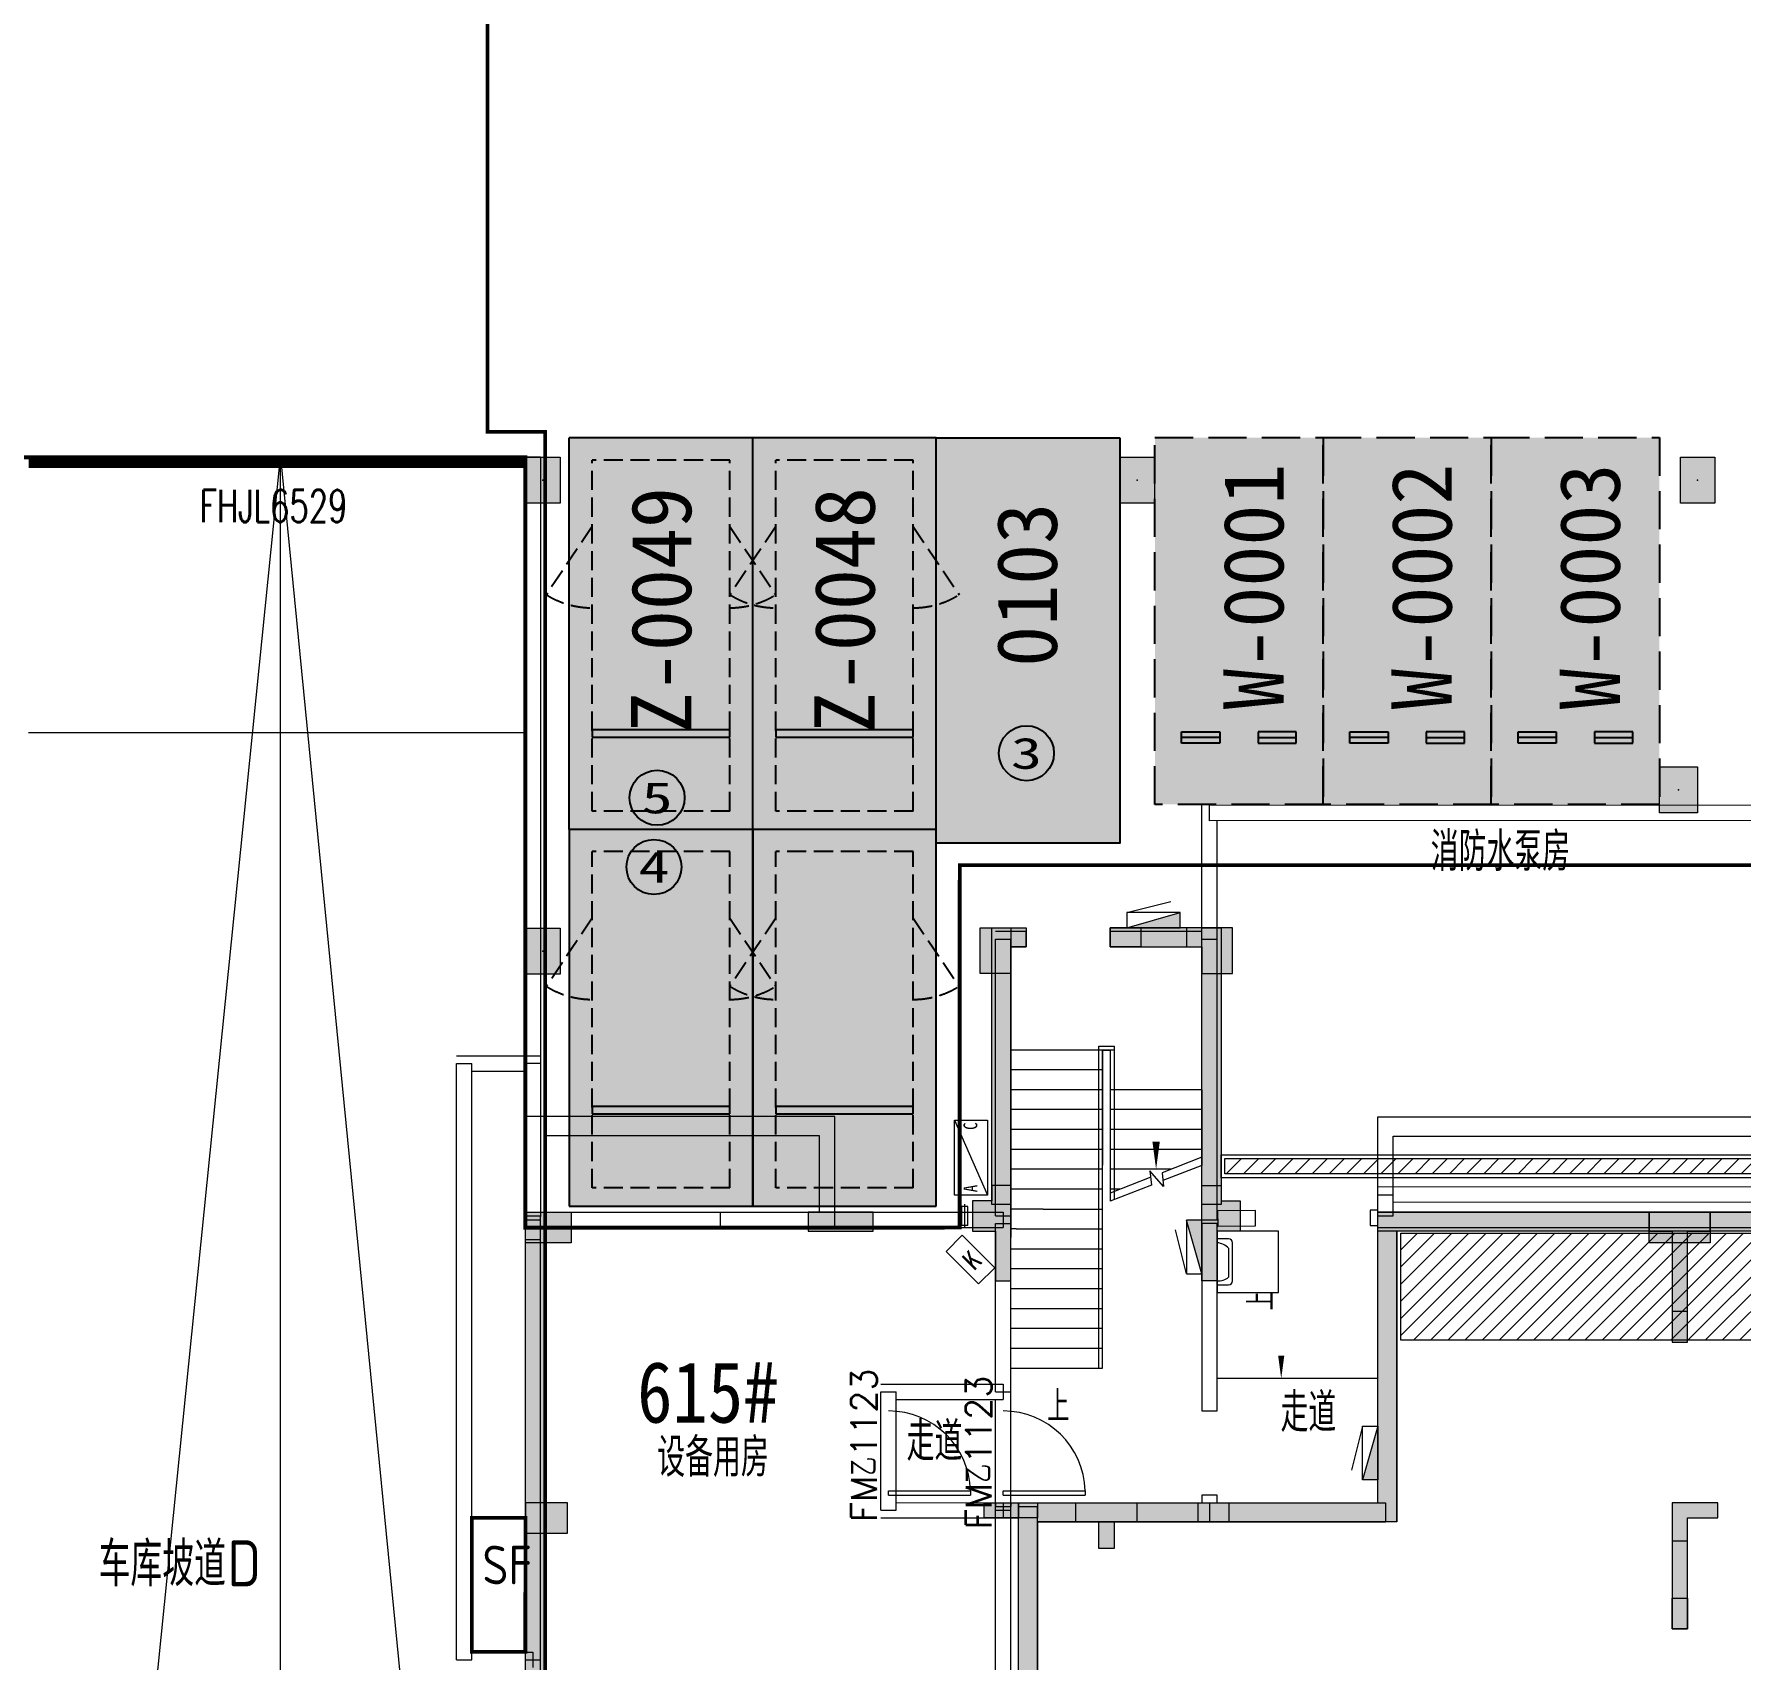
# Model space of a CAD drawing. Extents: x -264757 to 1033689, y 4049843 to 4347093.
# Drawn here: x -24865 to -2539, y 4251308 to 4272573 of the extents above; entities that cross this region are included whole.
import ezdxf
from ezdxf.enums import TextEntityAlignment as Align

# ---------------------------------------------------------------- set-up
doc = ezdxf.new("R2010")
doc.units = 0
doc.header["$LTSCALE"] = 1000
doc.header["$MEASUREMENT"] = 0
for name, pattern in [('AX-01DK-PB01$0$AX-001DK-01-PB01-02$0$车位$0$DASH', [0.35, 0.25, -0.1]), ('AX-01DK-PB01$1$A-001-车位参照B1$0$A-001-车位参照B1$0$A-001-车位参照B1$0$A-H4-001-基本图形$0$A-001-车位B1$0$DASH', [0.35, 0.25, -0.1]), ('DASH', [0.35, 0.25, -0.1])]:
    doc.linetypes.add(name, pattern=pattern)
for name, color, linetype in [('不利因素3-紧邻房间出入口', 7, 'Continuous'), ('不利因素4-紧邻行车坡道', 7, 'Continuous'), ('不利因素5-单面靠墙', 7, 'Continuous'), ('不可售车位', 255, 'Continuous'), ('子母车位', 7, 'Continuous'), ('微型车位', 7, 'Continuous')]:
    doc.layers.add(name, color=color, linetype=linetype)
doc.layers.add('无关图层', color=8, linetype='Continuous', lineweight=0)
doc.layers.add('车位归属楼栋范围线', color=7, linetype='Continuous', true_color=0x19e6c7)
doc.styles.add('AX-01DK-PB01$0$_TCH_DIM', font='SIMPLEX', dxfattribs={"bigfont": 'GBCBIG'})
doc.styles.add('AX-01DK-PB01$0$_TCH_WINDOW', font='simplex_.ttf', dxfattribs={"width": 0.7, "height": 3.5})
doc.styles.add('AX-01DK-PB01$0$AX-001DK-01-PB01-02$0$_TCH_WINDOW', font='SIMPLEX', dxfattribs={"bigfont": 'GBCBIG'})
doc.styles.add('AX-01DK-PB01$0$AX-001DK-01-PP01$0$AX-001DK-01-PP01$0$_TCH_DIM', font='SIMPLEX', dxfattribs={"bigfont": 'GBCBIG'})
doc.styles.add('AX-01DK-PB01$0$AX-03-PP01-WALL$0$-黑体', font='simhei.ttf', dxfattribs={"width": 0.8})
doc.styles.add('AX-01DK-PB01$0$AX-03-PP01-WALL$0$DIM_FONT', font='simhei.ttf', dxfattribs={"width": 0.8})
doc.styles.add('AX-01DK-PB01$1$AX-001DK-01-PB01-02$0$Standard', font='gbenor.shx', dxfattribs={"bigfont": 'gbcbig.shx'})
doc.styles.add('AX-01DK-PB01$1$AX-001DK-01-PB01-02$0$黑体', font='simhei.ttf')
doc.styles.add('AX-01DK-PB01-FJ$0$AX-001DK-01-PB01-02$0$Standard', font='gbenor.shx', dxfattribs={"bigfont": 'gbcbig.shx'})
doc.styles.add('AX-ACK-BIANH1$0$黑体', font='simhei.ttf')
doc.styles.add('SX-ACK-PB01-WNC-ALL$0$黑体', font='simhei.ttf')
doc.styles.add('黑体', font='simhei.ttf')
pattern_1 = [(50, (0.18, -50), (358.630091, -31.376067), [37.5, -412.5]), (355, (0.18, -50), (-69.375667, 376.096067), [30, -330]), (100.4514, (30.07, -52.6), (289.25469, 344.71977), [31.870095, -350.571056]), (46.1842, (0.2, 50), (533.620524, -82.759507), [56.25, -618.75]), (96.6356, (44.65, 43.1), (467.33135, 487.058935), [47.805144, -525.8565]), (351.1842, (0.2, 50), (467.33097, 487.0593), [45, -495]), (21, (50.18, 25), (298.453526, -201.309445), [37.5, -412.5]), (326, (50.18, 25), (121.657666, 362.575023), [30, -330]), (71.4514, (75.05, 8.23), (420.111314, 161.265248), [31.870095, -350.571056]), (37.5, (0.18, -49.99), (6.0799277, 166.446927), [0, -326, 0, -335, 0, -331.25]), (7.5, (0.18, -50), (131.534769, 197.205856), [0, -191, 0, -318.5, 0, -126.25]), (327.5, (-111.32, -49.99), (266.911218, -11.277436), [0, -125, 0, -390, 0, -517.5]), (317.5, (-161.32, -50), (291.593085, 50.052491), [0, -162.5, 0, -259, 0, -367.5]), (45, (0.18, -50), (-176.776695, 176.776695), [])]

# ---------------------------------------------------------------- blocks, each defined once
blk = doc.blocks.new('SX-ACK-PB01-WNC-ALL$0$20200722.21182536')
at = {"layer": '不利因素3-紧邻房间出入口', "true_color": 0xe4d218}
h = blk.add_hatch(color=52, dxfattribs=at)
h.dxf.hatch_style = 1
edge = h.paths.add_edge_path()
edge.add_arc((360, 360), 360, 0, 360)
at = {"layer": '不利因素3-紧邻房间出入口'}
blk.add_circle((360, 360), 360, dxfattribs=at)
at = {"layer": '不利因素3-紧邻房间出入口', "style": 'SX-ACK-PB01-WNC-ALL$0$黑体', "width": 1.390625}
blk.add_text('3', height=407, dxfattribs=at).set_placement((156, 156), (564, 156), align=Align.FIT)
blk = doc.blocks.new('20200722.21182971')
at = {"layer": '不利因素4-紧邻行车坡道', "true_color": 0x9591ce}
h = blk.add_hatch(color=193, dxfattribs=at)
h.dxf.hatch_style = 1
edge = h.paths.add_edge_path()
edge.add_arc((360, 360), 360, 0, 360)
at = {"layer": '不利因素4-紧邻行车坡道'}
blk.add_circle((360, 360), 360, dxfattribs=at)
at = {"layer": '不利因素4-紧邻行车坡道', "style": '黑体', "width": 1.390625}
blk.add_text('4', height=407, dxfattribs=at).set_placement((156, 156), (564, 156), align=Align.FIT)
blk = doc.blocks.new('SX-ACK-PB01-WNC-ALL$0$20200722.21183209')
at = {"layer": '不利因素5-单面靠墙', "true_color": 0x6d711d}
h = blk.add_hatch(color=66, dxfattribs=at)
h.dxf.hatch_style = 1
edge = h.paths.add_edge_path()
edge.add_arc((360, 360), 360, 0, 360)
at = {"layer": '不利因素5-单面靠墙'}
blk.add_circle((360, 360), 360, dxfattribs=at)
at = {"layer": '不利因素5-单面靠墙', "style": 'SX-ACK-PB01-WNC-ALL$0$黑体', "width": 1.390625}
blk.add_text('5', height=407, dxfattribs=at).set_placement((156, 156), (564, 156), align=Align.FIT)
blk = doc.blocks.new('销控车位')
at = {"layer": '不可售车位', "true_color": 0x757b8a}
h = blk.add_hatch(color=8, dxfattribs=at)
h.dxf.hatch_style = 1
h.paths.add_polyline_path([(2400, 0), (2400, -5300), (0, -5300), (0, 0)])
at = {"layer": '不可售车位', "color": 8, "true_color": 0x757b8a}
blk.add_lwpolyline([(2400, 0), (2400, -5300), (0, -5300), (0, 0)], close=True, dxfattribs=at)
blk = doc.blocks.new('AX-01DK-PB01$0$$DorLib2D$00000001')
at = {"layer": '无关图层'}
for p, q in [((0.45, 0.975), (0.5, 0.975)), ((0.45, 0), (0.45, 0.975)), ((0.5, 0), (0.5, 0.975)), ((0.5, 0), (0.45, 0))]:
    blk.add_line(p, q, dxfattribs=at)
at = {"layer": '无关图层', "lineweight": 13}
blk.add_arc((0.475, 0), 0.975, 91.4693, 180, dxfattribs=at)
blk = doc.blocks.new('AX-01DK-PB01$0$$DorLib2D$00000213')
at = {"layer": '无关图层', "const_width": 0.02}
blk.add_lwpolyline([(0.5, 0), (-0.5, 0)], dxfattribs=at)
blk = doc.blocks.new('SX-CK-PB001-WNC$1$20211103.13313578')
at = {"layer": '无关图层'}
h = blk.add_hatch(color=256, dxfattribs=at)
h.dxf.hatch_style = 1
h.paths.add_polyline_path([(0, 600), (450, 600), (450, 0), (0, 0)])
blk.add_lwpolyline([(0, 600), (450, 600), (450, 0), (0, 0)], close=True, dxfattribs=at)
blk.add_point((225, 300), dxfattribs=at)
blk = doc.blocks.new('PX-03CK-XHS$1$$TWTSYS$00000508')
at = {"layer": '无关图层'}
for p, q in [((-0.5, 0.5), (0.324, 1.224)), ((-0.5, 0.5), (-0.5, -0.5)), ((-0.5, -0.5), (0.5, 0.5)), ((0.5, 0.5), (-0.5, 0.5)), ((0.5, -0.5), (0.5, 0.5)), ((-0.5, -0.5), (0.5, -0.5))]:
    blk.add_line(p, q, dxfattribs=at)
blk.add_solid([(0.5, -0.5), (0.5, 0.5), (-0.5, -0.5)], dxfattribs=at)
blk = doc.blocks.new('A$C95fe41d2')
at = {"layer": '微型车位', "true_color": 0xffdf7f}
h = blk.add_hatch(color=41, dxfattribs=at)
h.dxf.hatch_style = 1
h.paths.add_polyline_path([(0, 0), (0, -4800), (-2200, -4800), (-2200, 0)])
blk = doc.blocks.new('A$C741380cb')
at = {"layer": '子母车位', "true_color": 0x0617f9}
h = blk.add_hatch(color=5, dxfattribs=at)
h.dxf.hatch_style = 1
h.paths.add_polyline_path([(2400, 0), (2400, -10400), (0, -10400), (0, 0)])
blk = doc.blocks.new('*E167')
at = {"layer": '子母车位', "rotation": 179.9996583709065}
blk.add_blockref('A$C741380cb', (332418, -488671), dxfattribs=at)
blk = doc.blocks.new('*E181')
at = {"layer": '子母车位', "rotation": 179.9996583709065}
blk.add_blockref('A$C741380cb', (332418, -488671), dxfattribs=at)

msp = doc.modelspace()

# ---------------------------------------------------------------- hatches: boundary and pattern name
at = {"layer": '无关图层'}
h = msp.add_hatch(color=256, dxfattribs=at)
h.dxf.hatch_style = 1
h.paths.add_polyline_path([(-3604.2, 4262988), (-3104.2, 4262988), (-3104.2, 4262388), (-3604.2, 4262388)])
for points in [[(-11889.1, 4260883.2), (-11889.1, 4260634.1), (-12089.1, 4260634.1), (-12089.3, 4260284.1), (-12489.3, 4260284.1), (-12489.3, 4260884.1)], [(-10789.1, 4260634.1), (-10789.1, 4260884.1), (-10389.1, 4260884.1), (-10389.1, 4260634.1)], [(-9789.8, 4260883.2), (-9789.8, 4260634.1), (-9589.8, 4260634.1), (-9589.6, 4260284.1), (-9189.6, 4260284.1), (-9189.6, 4260884.1)], [(-12289.3, 4256914.1), (-12289.3, 4256264.1), (-12089.3, 4256264.1), (-12089.3, 4257514.1), (-12339.3, 4257514.1), (-12339.3, 4257314.1), (-12589.3, 4257314.1), (-12589.3, 4256914.1)], [(-9389.3, 4256914.1), (-9389.3, 4256264.1), (-9589.3, 4256264.1), (-9589.3, 4257514.1), (-9339.3, 4257514.1), (-9339.3, 4257314.1), (-9089.3, 4257314.1), (-9089.3, 4256914.1)], [(-17838.9, 4256764.1), (-18438.9, 4256764.1), (-18438.9, 4257164.1), (-17838.9, 4257164.1)], [(-14739.3, 4257164.1), (-14739.3, 4256914.1), (-13889.3, 4256914.1), (-13889.3, 4257164.1)], [(-7288.7, 4253364.1), (-7038.8, 4253114.1), (-7038.6, 4256914.1), (-7288.6, 4257164.1)], [(2763.4, 4256914.1), (2763.4, 4257164.1), (-7288.4, 4257164.1), (-7288.4, 4256914.1)], [(-3739.3, 4257164.1), (-2939.3, 4257164.1), (-2939.3, 4256764.1), (-3739.3, 4256764.1)], [(-3438.9, 4255464.1), (-3238.9, 4255464.1), (-3238.9, 4255864.1), (-3438.9, 4255864.1)], [(-18438.9, 4252964.1), (-17888.9, 4252964.1), (-17888.9, 4253364.1), (-18438.9, 4253364.1)], [(-12438.9, 4253364.1), (-11738.9, 4253364.1), (-11738.9, 4253164.1), (-12438.9, 4253164.1)], [(-11989.1, 4253364.1), (-11739.1, 4253114.1), (-9488.9, 4253114.1), (-9488.9, 4253364.1)], [(-11872.5, 4244832.6), (-11739.1, 4244915.9), (-11739.1, 4253314.1), (-11989.1, 4253314.1), (-11989.1, 4244915.9)], [(-10938.9, 4252764.1), (-10938.9, 4253114.1), (-11238.9, 4253114.1), (-11238.9, 4253364.1), (-10438.9, 4253364.1), (-10438.9, 4253114.1), (-10738.9, 4253114.1), (-10738.9, 4252764.1)], [(-9638.7, 4253364.1), (-9238.7, 4253364.1), (-9238.7, 4253114.1), (-9638.7, 4253114.1)], [(-9488.9, 4253114.1), (-7188.7, 4253114.1), (-7188.7, 4253364.1), (-9488.9, 4253364.1)], [(-2838.9, 4253364.1), (-3438.9, 4253364.1), (-3438.9, 4252864.1), (-3238.9, 4252864.1), (-3238.9, 4253164.1), (-2838.9, 4253164.1)], [(-3238.9, 4251714.1), (-3438.9, 4251714.1), (-3438.9, 4252114.1), (-3238.9, 4252114.1)]]:
    msp.add_hatch(color=256, dxfattribs=at).paths.add_polyline_path(points)
h = msp.add_hatch(color=256, dxfattribs=at)
h.dxf.hatch_style = 1
h.paths.add_polyline_path([(-12339.3, 4260884.1), (-12089.3, 4260884.1), (-12089.3, 4257264.1), (-12339.3, 4257264.1)])
h = msp.add_hatch(color=256, dxfattribs=at)
h.dxf.hatch_style = 1
h.paths.add_polyline_path([(-9589.1, 4260884.1), (-10789.1, 4260884.1), (-10789.1, 4260634.1), (-9589.1, 4260634.1)])
h = msp.add_hatch(color=256, dxfattribs=at)
h.dxf.hatch_style = 1
h.paths.add_polyline_path([(-9589.3, 4260884.1), (-9339.3, 4260884.1), (-9339.3, 4257264.1), (-9589.3, 4257264.1)])
h = msp.add_hatch(dxfattribs=at)
h.set_pattern_fill('ANSI31', color=256, scale=100, angle=180)
h.set_pattern_definition([(225, (-53862.2, 8329621.99), (112.2532015, -112.2532015), [])])
h.paths.add_polyline_path([(1110.9, 4257664.1), (-9289.1, 4257664.1), (-9289.1, 4257864), (1110.9, 4257864)])
h = msp.add_hatch(color=256, dxfattribs=at)
h.dxf.hatch_style = 1
h.paths.add_polyline_path([(-17839.1, 4257164.1), (-17839.1, 4256764.1), (-18189.1, 4256764.1), (-18188.9, 4256764.1), (-18438.9, 4256764.1), (-18438.9, 4257164.1)])
h = msp.add_hatch(dxfattribs=at)
h.set_pattern_fill('ARMORED', color=256, scale=100)
h.set_pattern_definition(pattern_1)
h.paths.add_polyline_path([(-18188.9, 4244664.1), (-18438.9, 4244664.1), (-18438.9, 4257164.1), (-18188.9, 4257164.1)])
h = msp.add_hatch(color=256, dxfattribs=at)
h.dxf.hatch_style = 1
h.paths.add_polyline_path([(-14739.3, 4257164.1), (-14739.3, 4256914.1), (-13889.3, 4256914.1), (-13889.3, 4257164.1)])
h = msp.add_hatch(dxfattribs=at)
h.set_pattern_fill('ARMORED', color=256, scale=100)
h.set_pattern_definition(pattern_1)
h.paths.add_polyline_path([(-4739.1, 4256914.1), (-4739.1, 4257164.1), (-7288.9, 4257164.1), (-7288.9, 4253364.1), (-11988.9, 4253364.1), (-11988.9, 4244914.1), (-11738.9, 4244914.1), (-11738.9, 4253114.1), (-7038.9, 4253114.1), (-7038.9, 4256914.1)])
h.paths.add_polyline_path([(-1639.5, 4257164.1), (-1639.5, 4256914.1), (7211.1, 4256914.1), (7211.1, 4257164.1)])
h.paths.add_polyline_path([(-2439.3, 4256914.1), (-2439.3, 4257164.1), (-4739.1, 4257164.1), (-4739.1, 4256914.1)])
h = msp.add_hatch(color=256, dxfattribs=at)
h.dxf.hatch_style = 1
h.paths.add_polyline_path([(-3439.1, 4255464.1), (-3239.1, 4255464.1), (-3239.1, 4256914.1), (-2939.1, 4256914.1), (-2939.1, 4257164.1), (-3739.1, 4257164.1), (-3739.1, 4256914.1), (-3439.1, 4256914.1)])
h = msp.add_hatch(dxfattribs=at)
h.set_pattern_fill('ANSI31', color=256, scale=100, angle=180)
h.set_pattern_definition([(225, (-51561.66, 8328649.18), (112.2532015, -112.2532015), [])])
h.paths.add_polyline_path([(2110.9, 4255491.3), (-6988.6, 4255491.3), (-6988.6, 4256891.2), (2110.9, 4256891.2)])
h = msp.add_hatch(color=256, dxfattribs=at)
h.dxf.hatch_style = 1
h.paths.add_polyline_path([(-3438.9, 4251714.1), (-3238.9, 4251714.1), (-3238.7, 4253164.1), (-2838.7, 4253164.1), (-2838.7, 4253364.1), (-3438.9, 4253364.1)])

# ---------------------------------------------------------------- linework, layer by layer
at = {"layer": '子母车位', "color": 83}
for p, q in [((-17864.5, 4262169.5, 0), (-17864.5, 4267291.8, 0)), ((-15464.5, 4267291.8, 0), (-17864.5, 4267291.8, 0)), ((-15464.5, 4262169.5, 0), (-15464.5, 4267291.8, 0)), ((-13064.5, 4267291.8, 0), (-15464.5, 4267291.8, 0)), ((-15464.5, 4262169.5, 0), (-15464.5, 4267291.8, 0)), ((-13064.5, 4262169.5, 0), (-13064.5, 4267291.8, 0)), ((-15464.5, 4262169.5, 0), (-17864.5, 4262169.5, 0)), ((-15464.5, 4262169.5, 0), (-17864.5, 4262169.5, 0)), ((-17864.5, 4262169.5, 0), (-17864.4, 4257240.5, 0)), ((-13064.5, 4262169.5, 0), (-15464.5, 4262169.5, 0)), ((-13064.5, 4262169.5, 0), (-15464.5, 4262169.5, 0)), ((-15464.5, 4262169.5, 0), (-15464.4, 4257240.5, 0)), ((-15464.4, 4257240.5, 0), (-15464.5, 4262169.5, 0)), ((-13064.4, 4257240.5, 0), (-13064.5, 4262169.5, 0)), ((-17864.4, 4257240.5, 0), (-15464.4, 4257240.5, 0)), ((-15464.4, 4257240.5, 0), (-13064.4, 4257240.5, 0))]:
    msp.add_line(p, q, dxfattribs=at)
at = {"layer": '子母车位', "color": 8, "linetype": 'AX-01DK-PB01$1$A-001-车位参照B1$0$A-001-车位参照B1$0$A-001-车位参照B1$0$A-H4-001-基本图形$0$A-001-车位B1$0$DASH'}
for p, q in [((-15764.5, 4267001.8, 0), (-17564.5, 4267001.8, 0)), ((-17564.5, 4262411.1, 0), (-17564.5, 4267001.8, 0)), ((-15764.5, 4262411.1, 0), (-15764.5, 4267001.8, 0)), ((-13364.5, 4267001.8, 0), (-15164.5, 4267001.8, 0)), ((-15164.5, 4262411.1, 0), (-15164.5, 4267001.8, 0)), ((-13364.5, 4262411.1, 0), (-13364.5, 4267001.8, 0)), ((-15764.5, 4262411.1, 0), (-17564.5, 4262411.1, 0)), ((-13364.5, 4262411.1, 0), (-15164.5, 4262411.1, 0)), ((-15764.4, 4261879.6, 0), (-17564.4, 4261879.6, 0)), ((-17564.4, 4257482.1, 0), (-17564.4, 4261879.6, 0)), ((-15764.4, 4257482.1, 0), (-15764.4, 4261879.6, 0)), ((-13364.4, 4261879.6, 0), (-15164.4, 4261879.6, 0)), ((-15164.4, 4257482.1, 0), (-15164.4, 4261879.6, 0)), ((-13364.4, 4257482.1, 0), (-13364.4, 4261879.6, 0)), ((-15764.4, 4257482.1, 0), (-17564.4, 4257482.1, 0)), ((-13364.4, 4257482.1, 0), (-15164.4, 4257482.1, 0))]:
    msp.add_line(p, q, dxfattribs=at)
at = {"layer": '子母车位', "linetype": 'AX-01DK-PB01$1$A-001-车位参照B1$0$A-001-车位参照B1$0$A-001-车位参照B1$0$A-H4-001-基本图形$0$A-001-车位B1$0$DASH'}
for p, q in [((-17564.5, 4266132, 0), (-18164.5, 4265241, 0)), ((-15164.5, 4266132, 0), (-15764.5, 4265241, 0)), ((-15764.5, 4266132, 0), (-15164.5, 4265241, 0)), ((-13364.5, 4266132, 0), (-12764.5, 4265241, 0)), ((-17564.4, 4261009.7, 0), (-18164.4, 4260118.7, 0)), ((-15164.4, 4261009.7, 0), (-15764.4, 4260118.7, 0)), ((-15764.4, 4261009.7, 0), (-15164.4, 4260118.7, 0)), ((-13364.4, 4261009.7, 0), (-12764.4, 4260118.7, 0))]:
    msp.add_line(p, q, dxfattribs=at)
at = {"layer": '子母车位'}
for p, q in [((-15764.5, 4263474.2, 0), (-17564.5, 4263474.2, 0)), ((-17564.5, 4263474.2, 0), (-17564.5, 4263377.6, 0)), ((-17564.5, 4263377.6, 0), (-15764.5, 4263377.6, 0)), ((-15764.5, 4263377.6, 0), (-15764.5, 4263474.2, 0)), ((-13364.5, 4263474.2, 0), (-15164.5, 4263474.2, 0)), ((-15164.5, 4263474.2, 0), (-15164.5, 4263377.6, 0)), ((-15164.5, 4263377.6, 0), (-13364.5, 4263377.6, 0)), ((-13364.5, 4263377.6, 0), (-13364.5, 4263474.2, 0)), ((-15764.4, 4258545.2, 0), (-17564.4, 4258545.2, 0)), ((-17564.4, 4258545.2, 0), (-17564.4, 4258448.6, 0)), ((-17564.4, 4258448.6, 0), (-15764.4, 4258448.6, 0)), ((-15764.4, 4258448.6, 0), (-15764.4, 4258545.2, 0)), ((-13364.4, 4258545.2, 0), (-15164.4, 4258545.2, 0)), ((-15164.4, 4258545.2, 0), (-15164.4, 4258448.6, 0)), ((-15164.4, 4258448.6, 0), (-13364.4, 4258448.6, 0)), ((-13364.4, 4258448.6, 0), (-13364.4, 4258545.2, 0))]:
    msp.add_line(p, q, dxfattribs=at)
at = {"layer": '子母车位', "linetype": 'AX-01DK-PB01$1$A-001-车位参照B1$0$A-001-车位参照B1$0$A-001-车位参照B1$0$A-H4-001-基本图形$0$A-001-车位B1$0$DASH'}
for centre, start_param, end_param in [((-17564.5, 4266132, 0), 4.1354517, 4.712383), ((-15164.5, 4266132, 0), 4.1354517, 4.712383), ((-15764.5, 4266132, 0), 4.712383, 5.2893144), ((-13364.5, 4266132, 0), 4.712383, 5.2893144), ((-17564.4, 4261009.7, 0), 4.1354517, 4.712383), ((-15164.4, 4261009.7, 0), 4.1354517, 4.712383), ((-15764.4, 4261009.7, 0), 4.712383, 5.2893144), ((-13364.4, 4261009.7, 0), 4.712383, 5.2893144)]:
    msp.add_ellipse(centre, major_axis=(1100, 0), ratio=0.9664691, start_param=start_param, end_param=end_param, dxfattribs=at)
at = {"layer": '微型车位', "color": 4, "linetype": 'AX-01DK-PB01$0$AX-001DK-01-PB01-02$0$车位$0$DASH', "ltscale": 2000}
for p, q in [((-9354.2, 4263371.7), (-9854.2, 4263371.7)), ((-8854.2, 4263371.7), (-8354.2, 4263371.7)), ((-7154.2, 4263371.7), (-7654.2, 4263371.7)), ((-6654.2, 4263371.7), (-6154.2, 4263371.7)), ((-4954.2, 4263371.7), (-5454.2, 4263371.7)), ((-4454.2, 4263371.7), (-3954.2, 4263371.7))]:
    msp.add_line(p, q, dxfattribs=at)
at = {"layer": '微型车位', "color": 4, "linetype": 'AX-01DK-PB01$0$AX-001DK-01-PB01-02$0$车位$0$DASH', "ltscale": 2}
for points in [[(-10204.2, 4267296.7), (-8004.2, 4267296.7), (-8004.2, 4262496.7), (-10204.2, 4262496.7)], [(-8004.2, 4267296.7), (-5804.2, 4267296.7), (-5804.2, 4262496.7), (-8004.2, 4262496.7)], [(-5804.2, 4267296.7), (-3604.2, 4267296.7), (-3604.2, 4262496.7), (-5804.2, 4262496.7)]]:
    msp.add_lwpolyline(points, close=True, dxfattribs=at)
at = {"layer": '微型车位', "color": 4, "linetype": 'AX-01DK-PB01$0$AX-001DK-01-PB01-02$0$车位$0$DASH', "ltscale": 2000}
for points in [[(-9854.2, 4263446.7), (-9354.2, 4263446.7), (-9354.2, 4263296.7), (-9854.2, 4263296.7)], [(-8354.2, 4263446.7), (-8854.2, 4263446.7), (-8854.2, 4263296.7), (-8354.2, 4263296.7)], [(-7654.2, 4263446.7), (-7154.2, 4263446.7), (-7154.2, 4263296.7), (-7654.2, 4263296.7)], [(-6154.2, 4263446.7), (-6654.2, 4263446.7), (-6654.2, 4263296.7), (-6154.2, 4263296.7)], [(-5454.2, 4263446.7), (-4954.2, 4263446.7), (-4954.2, 4263296.7), (-5454.2, 4263296.7)], [(-3954.2, 4263446.7), (-4454.2, 4263446.7), (-4454.2, 4263296.7), (-3954.2, 4263296.7)]]:
    msp.add_lwpolyline(points, close=True, dxfattribs=at)
at = {"layer": '无关图层'}
for p, q in [((-24939.2, 4234431.7), (-21643.1, 4267038)), ((-24939.2, 4267037.2), (-18439.1, 4267037.2)), ((-21643.1, 4234431.7), (-21643.1, 4267038, 0)), ((-21643.1, 4267038), (-18439.2, 4234431.7)), ((-18439.1, 4267037.2), (-18440.1, 4234430.8)), ((-18439.3, 4267038), (-18439.3, 4259208.1)), ((-18239.3, 4267038), (-18439.3, 4267038)), ((-18239.3, 4267038), (-18239.3, 4259108.1)), ((-24939.2, 4263438), (-18439.2, 4263438)), ((-9589.1, 4260734.1), (-9589.1, 4262483.8)), ((2060.9, 4262491.9), (-9489.2, 4262483.8)), ((-9489.1, 4262283.8), (-9489.2, 4262483.8)), ((1860.9, 4262291.8), (-9489.1, 4262283.8)), ((-9389.1, 4260734.1), (-9389.1, 4262283.9)), ((-11889.1, 4260834.1), (-12289.1, 4260834.1)), ((-12289.1, 4257114.1), (-12289.1, 4260734.1)), ((-12289.1, 4260734.1), (-12089.1, 4260734.1)), ((-12089.1, 4257114.1), (-12089.1, 4260734.1)), ((-11889.1, 4260634.1), (-11889.1, 4260834.1)), ((-9589.1, 4260834.1), (-10789.1, 4260834.1)), ((-10789.1, 4260834.1), (-10789.1, 4260634.1)), ((-9589.1, 4260734.1), (-9389.1, 4260734.1)), ((-9589.1, 4257064.1), (-9589.1, 4260734.1)), ((-9589.1, 4260734.1), (-9389.1, 4260734.1)), ((-9389.1, 4257064.1), (-9389.1, 4260734.1)), ((-12089.1, 4260634.1), (-11889.1, 4260634.1)), ((-10789.1, 4260634.1), (-9589.1, 4260634.1)), ((-10938.3, 4259335.1), (-10738.3, 4259335.1)), ((-10938.3, 4255125.1), (-10938.3, 4259335.1)), ((-10738.3, 4259335.1), (-10738.3, 4257326.9)), ((-19339.6, 4259208.4), (-18239.3, 4259208.1)), ((-19339.6, 4251308.5), (-19339.6, 4259108.4)), ((-19339.6, 4259108.4), (-19139.6, 4259108.4)), ((-19139.6, 4251308.5), (-19139.6, 4259108.4)), ((-18439.3, 4259108.1), (-18439.3, 4257108)), ((-18239.3, 4259108.1), (-18439.3, 4259108.1)), ((-18239.3, 4259108.1), (-18239.3, 4257108)), ((-12088.3, 4259285.1), (-12088.3, 4256834.8)), ((-10888.3, 4259285.1), (-12088.3, 4259285.1)), ((-10738.3, 4259285.1), (-10938.3, 4259285.1)), ((-10888.3, 4259285.1), (-10888.3, 4257777.1)), ((-10888.3, 4257777.1), (-10888.3, 4259285.1)), ((-10888.3, 4259285.1), (-10788.3, 4259285.1)), ((-10788.3, 4259285.1), (-10788.3, 4257307.4)), ((-10788.3, 4259285.1), (-10788.3, 4257307.4)), ((-19139.6, 4259008.3), (-18439.3, 4259008.1)), ((-10888.3, 4259025.1), (-12088.3, 4259025.1)), ((-10888.3, 4258765.1), (-12088.3, 4258765.1)), ((-10788.3, 4258765.1), (-10788.3, 4257414.7)), ((-9588.3, 4258765.1), (-10788.3, 4258765.1)), ((-9588.3, 4258765.1), (-9588.3, 4257775.4)), ((-10888.3, 4258505.1), (-12088.3, 4258505.1)), ((-9588.3, 4258505.1), (-10788.3, 4258505.1)), ((-12825.6, 4258366), (-12395.6, 4257386)), ((-10888.3, 4258245.1), (-12088.3, 4258245.1)), ((-9588.3, 4258245.1), (-10788.3, 4258245.1)), ((-10888.3, 4257985.1), (-12088.3, 4257985.1)), ((-10888.3, 4255125.1), (-10888.3, 4257777.1)), ((-9588.3, 4257985.1), (-10788.3, 4257985.1)), ((-9588.3, 4257882.7), (-10110.3, 4257679.2)), ((-9588.3, 4257775.4), (-10099, 4257576.3)), ((-10888.3, 4257725.1), (-12088.3, 4257725.1)), ((-10788.3, 4257725.1), (-10788.3, 4257307.4)), ((-9992.6, 4257725.1), (-10788.3, 4257725.1)), ((-10259.1, 4257621.1), (-10788.3, 4257414.7)), ((-10090.7, 4257501.8), (-10268.3, 4257703.9)), ((-10268.3, 4257703.9), (-10247.8, 4257518.2)), ((-10110.3, 4257679.2), (-10090.7, 4257501.8)), ((-10888.3, 4257465.1), (-12088.3, 4257465.1)), ((-10247.8, 4257518.2), (-10788.3, 4257307.4)), ((-10659.3, 4257465.1), (-10788.3, 4257465.1)), ((2763.2, 4257497.4), (-7288.4, 4257490.5)), ((-7288.4, 4257114.1), (-7288.4, 4257390.5)), ((-7288.4, 4257390.5), (-7088.4, 4257390.5)), ((-7088.4, 4257114.1), (-7088.4, 4257390.5)), ((-18439.3, 4257064.1), (-18439.3, 4257114.1)), ((-18439.3, 4257114.1), (-18239.3, 4257114.1)), ((-18239.3, 4257164.1), (-15889.6, 4257163.3)), ((-18239.3, 4257064.1), (-18239.3, 4257114.1)), ((-15889.6, 4257163.4), (-15889.7, 4256963.4)), ((-15889.6, 4257163.4), (-12189.1, 4257162.2)), ((-12729.1, 4256989.2, 0), (-12729.1, 4257239.2, 0)), ((-12689.1, 4256959.2, 0), (-12689.1, 4257269.2, 0)), ((-12649.1, 4256989.2, 0), (-12649.1, 4257239.2, 0)), ((-12289.1, 4257114.1), (-12089.1, 4257114.1)), ((-12189.1, 4257162.2), (-12189.1, 4256962.2)), ((-11664.8, 4257205.1), (-12088.3, 4257205.1)), ((-11664.8, 4257205.1), (-10888.3, 4257205.1)), ((-8889.2, 4257183.9), (-9383.1, 4257181.9)), ((-9383.1, 4257181.9), (-9382.3, 4256981.9)), ((-8888.4, 4256983.9), (-8889.2, 4257183.9)), ((-7288.6, 4257190.4), (-7389.2, 4257190)), ((-7389.2, 4257190), (-7388.4, 4256990)), ((-7288.7, 4253364.1), (-7288.6, 4257164.1)), ((-7287.8, 4256990.4), (-7288.6, 4257190.4)), ((2763.4, 4257164.1), (-7288.4, 4257164.1)), ((-7288.4, 4256914.1), (-7288.4, 4257164.1)), ((-7288.4, 4257114.1), (-7088.4, 4257114.1)), ((2763.4, 4257297.4), (-7088.4, 4257290.6)), ((-18439.3, 4256808), (-18439.3, 4257064.1)), ((-18439.3, 4257064.1), (-18239.3, 4257064.1)), ((-18439.3, 4257064.1), (-18239.3, 4257064.1)), ((-18239.3, 4256808), (-18239.3, 4257064.1)), ((-18239.3, 4256964.1), (-15889.7, 4256963.3)), ((-15889.7, 4256963.4), (-12189.1, 4256962.2)), ((-12288.9, 4254814.1), (-12288.9, 4257014.1)), ((-12288.9, 4257014.1), (-12088.9, 4257014.1)), ((-12088.9, 4254814.1), (-12088.9, 4257014.1)), ((-12017.8, 4256945.1), (-12088.3, 4256945.1)), ((-12017.8, 4256945.1), (-10888.3, 4256945.1)), ((-9589.1, 4257064.1), (-9389.1, 4257064.1)), ((-9588.9, 4257014.1), (-9588.9, 4254564.1)), ((-9388.9, 4257014.1), (-9588.9, 4257014.1)), ((-8589.3, 4256914.1), (-9389.3, 4256914.1)), ((-9389.3, 4256914.1), (-9389.3, 4256114.3)), ((-9388.9, 4254564.1), (-9388.9, 4257014.1)), ((-9382.3, 4256981.9), (-8888.4, 4256983.9)), ((-8589.3, 4256114.3), (-8589.3, 4256914.1)), ((-7388.4, 4256990), (-7287.8, 4256990.4)), ((2763.4, 4256914.1), (-7288.4, 4256914.1)), ((-7038.8, 4253114.1), (-7038.6, 4256914.1)), ((-18439.5, 4251308.2), (-18439.5, 4256808)), ((-18439.5, 4256808), (-18239.5, 4256808)), ((-18439.3, 4251308.2), (-18439.3, 4256808)), ((-18439.3, 4256808), (-18239.3, 4256808)), ((-18239.5, 4251308.2), (-18239.5, 4256808)), ((-18239.3, 4251308.2), (-18239.3, 4256808)), ((-12088.3, 4256685.1), (-10888.3, 4256685.1)), ((-12088.3, 4256425.1), (-10888.3, 4256425.1)), ((-12088.3, 4256165.1), (-10888.3, 4256165.1)), ((-9389.3, 4256114.3), (-8589.3, 4256114.3)), ((-12088.3, 4255905.1), (-10888.3, 4255905.1)), ((-12088.3, 4255645.1), (-10888.3, 4255645.1)), ((-12088.3, 4255385.1), (-10888.3, 4255385.1)), ((-12088.3, 4255125.1), (-10888.3, 4255125.1)), ((-13788.9, 4254914.8), (-12189.1, 4254914.1)), ((-12189.1, 4254914.1), (-12189.2, 4254714.1)), ((-7288.9, 4254990.4), (-9388.9, 4254989.4)), ((-13788.9, 4253264.7), (-13788.9, 4254814.7)), ((-13788.9, 4254814.7), (-13588.9, 4254814.7)), ((-13588.9, 4253264.7), (-13588.9, 4254814.7)), ((-13588.9, 4254714.7), (-12189.2, 4254714.1)), ((-12288.9, 4254814.1), (-12088.9, 4254814.1)), ((-12288.9, 4253314.1), (-12288.9, 4254714.1)), ((-12088.9, 4253314.1), (-12088.9, 4254814.1)), ((-13788.9, 4253464.1), (-13788.9, 4254564.1)), ((-13588.9, 4253464.1), (-13588.9, 4254564.1)), ((-9588.9, 4254564.1), (-9388.9, 4254564.1)), ((-13588.9, 4253364.7), (-12189.1, 4253364.1)), ((-12289.1, 4253364.1), (-12289.1, 4253314.1)), ((-12289.1, 4253314.1), (-12089.1, 4253314.1)), ((-12288.9, 4253264.1), (-12288.9, 4253314.1)), ((-12288.9, 4253314.1), (-12088.9, 4253314.1)), ((-12189.1, 4253364.1), (-12189.2, 4253164.1)), ((-12188.9, 4253364.1), (-11988.9, 4253364.1)), ((-12188.9, 4253364.1), (-12188.9, 4253164.1)), ((-12089.1, 4253264.1), (-12089.1, 4253314.1)), ((-12088.9, 4253364.1), (-12088.9, 4253314.1)), ((-11989.1, 4253364.1), (-9488.9, 4253364.1)), ((-11989.1, 4244915.9), (-11989.1, 4253314.1)), ((-11989.1, 4253314.1), (-11739.1, 4253314.1)), ((-11988.9, 4253364.1), (-11988.9, 4253164.1)), ((-11739.1, 4244915.9), (-11739.1, 4253314.1)), ((-9388.9, 4253464.1), (-9588.9, 4253464.1)), ((-9588.9, 4253464.1), (-9588.9, 4253364.1)), ((-9488.9, 4253364.1), (-7188.7, 4253364.1)), ((-9488.9, 4253364.1), (-9488.9, 4253114.1)), ((-9488.9, 4253364.1), (-9488.9, 4253114.1)), ((-9388.9, 4253364.1), (-9388.9, 4253464.1)), ((-7188.7, 4253364.1), (-7188.7, 4253114.1)), ((-13788.9, 4253264.7), (-13588.9, 4253264.7)), ((-13788.9, 4253164.8), (-12189.2, 4253164.1)), ((-12289.1, 4250813.1), (-12289.1, 4253264.1)), ((-12289.1, 4253264.1), (-12089.1, 4253264.1)), ((-12188.9, 4253164.1), (-11988.9, 4253164.1)), ((-12089.1, 4250813.1), (-12089.1, 4253264.1)), ((-11739.1, 4253114.1), (-9488.9, 4253114.1)), ((-9488.9, 4253114.1), (-7188.7, 4253114.1)), ((-19339.6, 4251308.5), (-19139.6, 4251308.5)), ((-19139.6, 4251408.4), (-18339.3, 4251408.2)), ((-18439.5, 4251308), (-18239.5, 4251308.4)), ((-18439.5, 4251308.2), (-18239.5, 4251308.2)), ((-18339.3, 4251408.2), (-18339.4, 4251208.2)), ((-18239.1, 4251115.9), (-18239.5, 4251308.4))]:
    msp.add_line(p, q, dxfattribs=at)
at = {"layer": '无关图层', "ltscale": 0.5}
for p, q in [((-12649.1, 4257239.2, 0), (-12729.1, 4257239.2, 0)), ((-12649.1, 4256989.2, 0), (-12729.1, 4256989.2, 0)), ((-9239.3, 4256814.1), (-9389.3, 4256814.1)), ((-9389.3, 4256814.1), (-9389.3, 4256764.1)), ((-9389.3, 4256764.1), (-9389.3, 4256764.1)), ((-9239.3, 4256691.7), (-9239.3, 4256314.3)), ((-9189.3, 4256264.3), (-9189.3, 4256764.1)), ((-9389.3, 4256264.3), (-9389.3, 4256264.3)), ((-9389.3, 4256264.3), (-9389.3, 4256211.7)), ((-9389.3, 4256214.3), (-9239.3, 4256214.3))]:
    msp.add_line(p, q, dxfattribs=at)
at = {"layer": '无关图层'}
for points in [[(-3604.2, 4262988), (-3104.2, 4262988), (-3104.2, 4262388), (-3604.2, 4262388)], [(-11889.1, 4260884.1), (-11889.1, 4260634.1), (-12089.1, 4260634.1), (-12089.3, 4260284.1), (-12489.3, 4260284.1), (-12489.3, 4260884.1)], [(-12089.3, 4257264.1), (-12339.3, 4257264.1), (-12339.3, 4260884.1), (-12089.3, 4260884.1)], [(-12339.3, 4260884.1), (-12089.3, 4260884.1), (-12089.3, 4257264.1), (-12339.3, 4257264.1)], [(-12089.1, 4257264.1), (-12339.1, 4257264.1), (-12339.1, 4260884.1), (-12089.1, 4260884.1)], [(-9589.1, 4260884.1), (-10789.1, 4260884.1), (-10789.1, 4260634.1), (-9589.1, 4260634.1)], [(-10789.1, 4260634.1), (-10789.1, 4260884.1), (-10389.1, 4260884.1), (-10389.1, 4260634.1)], [(-9789.8, 4260884.1), (-9789.8, 4260634.1), (-9589.8, 4260634.1), (-9589.6, 4260284.1), (-9189.6, 4260284.1), (-9189.6, 4260884.1)], [(-9339.3, 4257264.1), (-9589.3, 4257264.1), (-9589.3, 4260884.1), (-9339.3, 4260884.1)], [(-9589.3, 4260884.1), (-9339.3, 4260884.1), (-9339.3, 4257264.1), (-9589.3, 4257264.1)], [(-12395.6, 4257386), (-12825.6, 4257386), (-12825.6, 4258366), (-12395.6, 4258366)], [(-14589.5, 4257164.1), (-14589.5, 4258164.1), (-18189.1, 4258164.1), (-18189.1, 4257164.1)], [(-7088.7, 4257159.5), (-7088.7, 4258159.5), (410.9, 4258159.5), (410.9, 4257159.5)], [(1160.9, 4257614.1), (-9339.1, 4257614.1), (-9339.1, 4257914), (1160.9, 4257914)], [(1110.9, 4257664.1), (-9289.1, 4257664.1), (-9289.1, 4257864), (1110.9, 4257864)], [(-12289.3, 4256914.1), (-12289.3, 4256264.1), (-12089.3, 4256264.1), (-12089.3, 4257514.1), (-12339.3, 4257514.1), (-12339.3, 4257314.1), (-12589.3, 4257314.1), (-12589.3, 4256914.1)], [(-9389.3, 4256914.1), (-9389.3, 4256264.1), (-9589.3, 4256264.1), (-9589.3, 4257514.1), (-9339.3, 4257514.1), (-9339.3, 4257314.1), (-9089.3, 4257314.1), (-9089.3, 4256914.1)], [(-17839.1, 4257164.1), (-17839.1, 4256764.1), (-18189.1, 4256764.1), (-18188.9, 4256764.1), (-18438.9, 4256764.1), (-18438.9, 4257164.1)], [(-18188.9, 4244664.1), (-18438.9, 4244664.1), (-18438.9, 4257164.1), (-18188.9, 4257164.1)], [(-17838.9, 4256764.1), (-18438.9, 4256764.1), (-18438.9, 4257164.1), (-17838.9, 4257164.1)], [(-14739.3, 4257164.1), (-14739.3, 4256914.1), (-13889.3, 4256914.1), (-13889.3, 4257164.1)], [(-11988.9, 4244914.1), (-11988.9, 4253364.1), (-7288.9, 4253364.1), (-7288.9, 4257164.1), (7211.1, 4257164.1), (7211.1, 4256914.1), (-7038.9, 4256914.1), (-7038.9, 4253114.1), (-11738.9, 4253114.1), (-11738.9, 4249964.7), (-11738.9, 4244914.1)], [(-3739.3, 4257164.1), (-2939.3, 4257164.1), (-2939.3, 4256764.1), (-3739.3, 4256764.1)], [(2110.9, 4255491.3), (-6988.6, 4255491.3), (-6988.6, 4256891.2), (2110.9, 4256891.2)], [(-3438.9, 4255464.1), (-3238.9, 4255464.1), (-3238.9, 4255864.1), (-3438.9, 4255864.1)], [(-18438.9, 4252964.1), (-17888.9, 4252964.1), (-17888.9, 4253364.1), (-18438.9, 4253364.1)], [(-12438.9, 4253364.1), (-11738.9, 4253364.1), (-11738.9, 4253164.1), (-12438.9, 4253164.1)], [(-10938.9, 4252764.1), (-10938.9, 4253114.1), (-11238.9, 4253114.1), (-11238.9, 4253364.1), (-10438.9, 4253364.1), (-10438.9, 4253114.1), (-10738.9, 4253114.1), (-10738.9, 4252764.1)], [(-9638.7, 4253364.1), (-9238.7, 4253364.1), (-9238.7, 4253114.1), (-9638.7, 4253114.1)], [(-3438.9, 4251714.1), (-3238.9, 4251714.1), (-3238.7, 4253164.1), (-2838.7, 4253164.1), (-2838.7, 4253364.1), (-2838.7, 4253364.1), (-3438.9, 4253364.1)], [(-2838.9, 4253364.1), (-3438.9, 4253364.1), (-3438.9, 4252864.1), (-3238.9, 4252864.1), (-3238.9, 4253164.1), (-2838.9, 4253164.1)], [(-3238.9, 4251714.1), (-3438.9, 4251714.1), (-3438.9, 4252114.1), (-3238.9, 4252114.1)]]:
    msp.add_lwpolyline(points, close=True, dxfattribs=at)
for points in [[(-11488.3, 4254968.8, 0, 0, 0), (-11488.3, 4259751.1, 0, 0, 0), (-10188.3, 4259751.1, 0, 0, 0), (-10188.3, 4257725.1, 0, 96, 0), (-10188.3, 4258085.1, 0, 0, 0)], [(-8551.6, 4256986, 0, 0, 0), (-8551.6, 4254986, 0, 80, 0), (-8551.6, 4255286, 0, 0, 0)]]:
    msp.add_lwpolyline(points, format="xyseb", dxfattribs=at)
for points in [[(-18439, 4256962.5), (-14389.5, 4256964.1), (-14389.5, 4258414.1), (-18439.1, 4258414.1), (-18439, 4256962.5)], [(-6388.9, 4256959.5), (-7288.7, 4256959.5), (-7288.7, 4258409.5), (610.9, 4258409.5), (610.9, 4256959.5), (-6388.9, 4256959.5)]]:
    msp.add_lwpolyline(points, dxfattribs=at)
at = {"layer": '无关图层', "ltscale": 0.5}
for points in [[(-14739.3, 4257164.1), (-14739.3, 4256914.1), (-13889.3, 4256914.1), (-13889.3, 4257164.1)], [(-3439.1, 4255464.1), (-3239.1, 4255464.1), (-3239.1, 4256914.1), (-2939.1, 4256914.1), (-2939.1, 4257164.1), (-3739.1, 4257164.1), (-3739.1, 4256914.1), (-3439.1, 4256914.1)]]:
    msp.add_lwpolyline(points, close=True, dxfattribs=at)
at = {"layer": '无关图层', "ltscale": 10}
msp.add_lwpolyline([(-12723.9, 4256862.3), (-12936, 4256650.2), (-12511.7, 4256225.9), (-12299.6, 4256438.1)], close=True, dxfattribs=at)
at = {"layer": '无关图层', "const_width": 50}
msp.add_lwpolyline([(-19139.8, 4251414.1), (-18438.6, 4251414.1), (-18438.4, 4253166.1), (-19139.6, 4253166.1)], close=True, dxfattribs=at)
at = {"layer": '无关图层', "ltscale": 0.5}
for centre, radius, start, end in [((-9414.1, 4256521.3), 244.1, 44.28483, 84.17756), ((-9239.3, 4256764.1), 50, 0, 90), ((-9379.5, 4256484.8), 220.7, 267.44571, 309.42419), ((-9239.3, 4256264.3), 50, 270, 0)]:
    msp.add_arc(centre, radius, start, end, dxfattribs=at)
at = {"layer": '无关图层'}
msp.add_point((-3354.2, 4262688), dxfattribs=at)
at = {"layer": '车位归属楼栋范围线', "linetype": 'DASH', "ltscale": 5, "const_width": 50}
for points in [[(34710.6, 4308301.3), (34710.6, 4256608.1), (26760.7, 4256608.1), (26761.2, 4256957.9), (21185.4, 4256957.9), (21185.4, 4260892.5), (11156.7, 4260892.5), (11156.7, 4256914.1), (5611.1, 4256914.1), (5611.1, 4261703), (-12756.9, 4261703), (-12758.5, 4256962.4), (-18439, 4256962.1), (-18439, 4267038), (-25253.3, 4267038)], [(-18934.2, 4283696.7), (-18934.2, 4267370.4), (-18181.1, 4267370.4), (-18181.1, 4229191), (-15769.4, 4229191), (-15769.9, 4223558), (5358.1, 4223558), (5358.1, 4244664.1), (26760.9, 4244664.1), (26760.9, 4251464.1), (27460.9, 4251464.1), (27460.9, 4252764.1), (26760.9, 4252764.1), (26760.9, 4256479.6), (35013.3, 4256479.6), (35013.3, 4279146.3)]]:
    msp.add_lwpolyline(points, dxfattribs=at)

# ---------------------------------------------------------------- block references
at = {"layer": '不利因素3-紧邻房间出入口'}
msp.add_blockref('SX-ACK-PB01-WNC-ALL$0$20200722.21182536', (-12244.2, 4262807.4), dxfattribs=at)
at = {"layer": '不利因素4-紧邻行车坡道'}
msp.add_blockref('20200722.21182971', (-17116.9, 4261319.2), dxfattribs=at)
at = {"layer": '不利因素5-单面靠墙'}
msp.add_blockref('SX-ACK-PB01-WNC-ALL$0$20200722.21183209', (-17075.9, 4262224.5), dxfattribs=at)
at = {"layer": '不可售车位'}
msp.add_blockref('销控车位', (-13064.6, 4267291.8, 0), dxfattribs=at)
at = {"layer": '子母车位', "yscale": 0.9664691433954647, "rotation": 180.0003416290934}
for name, p in [('*E181', (314556.4, 3795008.3, 0)), ('*E167', (316956.4, 3795008.3, 0))]:
    msp.add_blockref(name, p, dxfattribs=at)
at = {"layer": '微型车位'}
for p in [(-8004.2, 4267296.7), (-5804.2, 4267296.7), (-3604.2, 4267296.7)]:
    msp.add_blockref('A$C95fe41d2', p, dxfattribs=at)
at = {"layer": '无关图层'}
for name, p, xscale, yscale, zscale, rotation in [('AX-01DK-PB01$0$$DorLib2D$00000213', (-21688.4, 4266964.1), 6500, -6500, 6500, 180), ('PX-03CK-XHS$1$$TWTSYS$00000508', (-9689.1, 4256708), 700, 200, 700, 90), ('AX-01DK-PB01$0$$DorLib2D$00000001', (-13688.9, 4254014.1), -1100, -1100, -1100, 89.99999486257371), ('AX-01DK-PB01$0$$DorLib2D$00000001', (-12188.9, 4254014.1), -1100, -1100, -1100, 89.9999948626837), ('PX-03CK-XHS$1$$TWTSYS$00000508', (-7388.9, 4254014.1), -700, 200, 700, 89.99999999999999)]:
    msp.add_blockref(name, p, dxfattribs=dict(at, xscale=xscale, yscale=yscale, zscale=zscale, rotation=rotation))
for p in [(-18434.6, 4266438), (-10659.6, 4266438), (-3329.6, 4266438), (-18434.6, 4260278)]:
    msp.add_blockref('SX-CK-PB001-WNC$1$20211103.13313578', p, dxfattribs=at)
at = {"layer": '无关图层', "xscale": 700, "yscale": 200, "zscale": 700}
msp.add_blockref('PX-03CK-XHS$1$$TWTSYS$00000508', (-10221.8, 4260984.1), dxfattribs=at)

# ---------------------------------------------------------------- texts
at = {"layer": '无关图层'}
for s, height, rotation, style, p in [('W-0001', 788.61, 90, 'AX-ACK-BIANH1$0$黑体', (-8521.6, 4263736.9)), ('W-0002', 788.61, 90, 'AX-ACK-BIANH1$0$黑体', (-6321.6, 4263736.9)), ('W-0003', 788.61, 90, 'AX-ACK-BIANH1$0$黑体', (-4121.6, 4263736.9)), ('Z-0049', 788.61, 90, 'AX-ACK-BIANH1$0$黑体', (-16269.4, 4263429.9, 0)), ('Z-0048', 788.61, 90, 'AX-ACK-BIANH1$0$黑体', (-13869.4, 4263429.9, 0)), ('0103', 788.61, 90, 'AX-ACK-BIANH1$0$黑体', (-11485.5, 4264297, 0)), ('上', 337.6, 90, 'AX-01DK-PB01$0$AX-001DK-01-PP01$0$AX-001DK-01-PP01$0$_TCH_DIM', (-8645.5, 4255881.8)), ('FM乙1123', 337.59, 89.99999, 'AX-01DK-PB01$0$AX-001DK-01-PB01-02$0$_TCH_WINDOW', (-13841.4, 4253111.9)), ('FM乙1123', 337.59, 89.99999, 'AX-01DK-PB01$0$AX-001DK-01-PB01-02$0$_TCH_WINDOW', (-12341.4, 4253018.7))]:
    msp.add_text(s, height=height, rotation=rotation, dxfattribs=dict(at, style=style)).set_placement(p)
for s, height, style, width, p in [('FHJL6529', 421.44, 'AX-01DK-PB01$0$_TCH_WINDOW', 0.7, (-22700.8, 4266189.1)), ('615#', 800, 'AX-01DK-PB01$1$AX-001DK-01-PB01-02$0$黑体', 0.85, (-16977, 4254410.8))]:
    msp.add_text(s, height=height, dxfattribs=dict(at, style=style, width=width)).set_placement(p)
for s, height, style, p in [('消防水泵房', 506.38, 'AX-01DK-PB01$1$AX-001DK-01-PB01-02$0$Standard', (-6595.7, 4261627.9)), ('上', 405.1, 'AX-01DK-PB01$0$_TCH_DIM', (-11613.5, 4254422.8)), ('走道', 506.38, 'AX-01DK-PB01$1$AX-001DK-01-PB01-02$0$Standard', (-8560.8, 4254291)), ('走道', 506.38, 'AX-01DK-PB01$1$AX-001DK-01-PB01-02$0$Standard', (-13452, 4253912.5)), ('设备用房', 506.38, 'AX-01DK-PB01$1$AX-001DK-01-PB01-02$0$Standard', (-16713.6, 4253704)), ('车库坡道', 578.72, 'AX-01DK-PB01$1$AX-001DK-01-PB01-02$0$Standard', (-24022.2, 4252271.3)), ('D', 600, 'AX-01DK-PB01$1$AX-001DK-01-PB01-02$0$Standard', (-22337.1, 4252271.3)), ('SF', 506.38, 'AX-01DK-PB01-FJ$0$AX-001DK-01-PB01-02$0$Standard', (-19001.2, 4252295.9))]:
    msp.add_text(s, height=height, dxfattribs=dict(at, style=style)).set_placement(p)
at = {"layer": '无关图层', "style": 'AX-01DK-PB01$0$AX-03-PP01-WALL$0$DIM_FONT', "width": 0.8}
for s, p in [('C', (-12527.3, 4258240.9)), ('A', (-12527.8, 4257424.4))]:
    msp.add_text(s, height=180, rotation=90, dxfattribs=at).set_placement(p)
at = {"layer": '无关图层', "ltscale": 10, "style": 'AX-01DK-PB01$0$AX-03-PP01-WALL$0$-黑体'}
msp.add_text('K', height=250, rotation=44.99977, dxfattribs=at).set_placement((-12572.9, 4256385.7))

doc.saveas('drawing.dxf')
